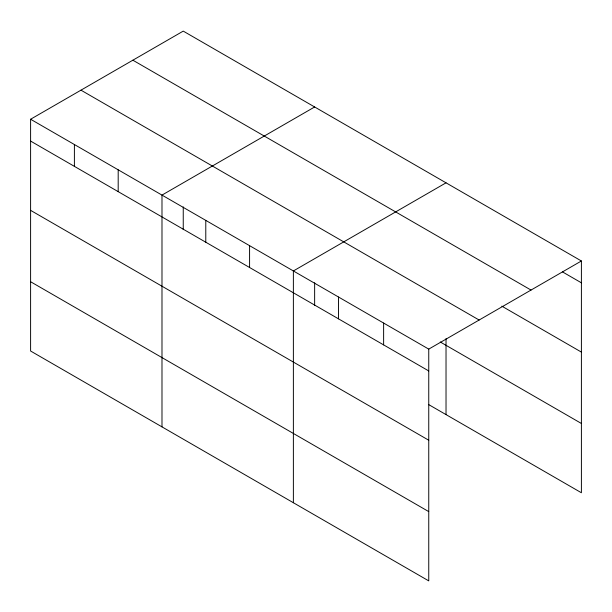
<?xml version="1.0" encoding="UTF-8"?>
<svg xmlns="http://www.w3.org/2000/svg" width="612" height="612" viewBox="0 0 612 612"><rect width="100%" height="100%" fill="white"/><g stroke="black" fill="none" stroke-linecap="round" stroke-linejoin="round"><path stroke-width="0.92" d="M428.752 440.227L428.752 349.115L30.6 119.241L30.6 351.02L428.752 580.887L428.752 440.227L30.6 210.36M428.675 404.586L581.4 492.759L581.4 260.98L183.248 31.113L30.6 119.241M314.637 106.97L161.989 195.098L161.989 426.878M446.026 182.827L293.377 270.955L293.377 502.735M428.752 349.115L581.4 260.98M562.527 271.919L581.4 282.813M132.873 60.198L531.025 290.065M501.817 306.153L581.4 352.099M80.975 90.163L479.127 320.03M440.242 341.978L581.4 423.473M30.6 141.074L428.752 370.948M30.6 281.734L428.752 511.609M446.026 338.658L446.026 414.599M383.625 323.06L383.625 344.893M338.505 297.011L338.505 318.844M314.637 282.752L314.637 305.526M249.581 245.672L249.581 267.505M205.785 220.389L205.785 242.222M183.248 206.894L183.248 229.668M118.192 169.815L118.192 191.648M74.396 144.531L74.396 166.365"/></g></svg>
